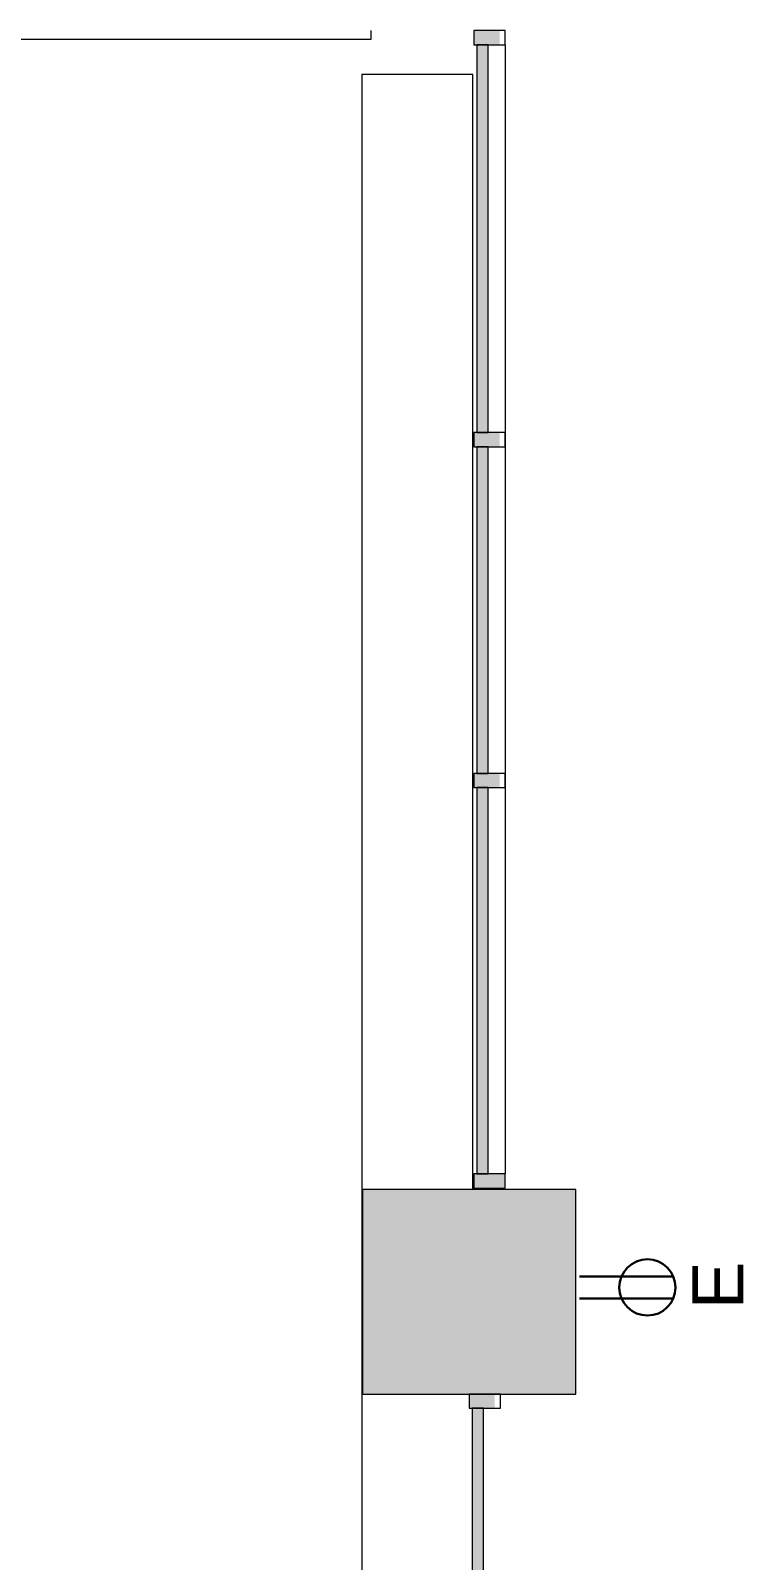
# Model space of a CAD drawing. Header units: inches. Extents: x 385 to 2249, y -1773 to -36.
# Drawn here: x 812.5 to 938, y -1372.2 to -1102.9 of the extents above; entities that cross this region are included whole.
import ezdxf

# ---------------------------------------------------------------- set-up
doc = ezdxf.new("R2010")
doc.units = ezdxf.units.IN
doc.header["$MEASUREMENT"] = 0
for name, color, linetype, lineweight in [('A-ANNO-NOTE', 131, 'Continuous', 30), ('A-COLS', 52, 'Continuous', 13), ('A-DETL', 90, 'Continuous', 9), ('A-GLAZ-CURT', 52, 'Continuous', 13), ('A-GLAZ-CWMG', 51, 'Continuous', 13), ('A-WALL', 113, 'Continuous', 13)]:
    doc.layers.add(name, color=color, linetype=linetype, lineweight=lineweight)
doc.styles.add('Swis721 Lt BT', font='swissl.ttf', dxfattribs={"height": 9})

# ---------------------------------------------------------------- blocks, each defined once
blk = doc.blocks.new('Columns 2 - Columns 2-5065661-Level 7 POWER _ SIGNAL')
at = {"layer": 'A-COLS', "lineweight": 9}
blk.add_hatch(color=7, dxfattribs=at).paths.add_polyline_path([(908.47, -1342.89), (908.47, -1306.89), (870.97, -1306.89), (870.97, -1342.89), (890.36, -1342.89)], flags=0)
at = {"layer": 'A-COLS', "color": 8, "lineweight": 20}
for p, q in [((908.47, -1306.89), (870.97, -1306.89)), ((870.97, -1306.89), (870.97, -1342.89)), ((908.47, -1342.89), (908.47, -1306.89)), ((870.97, -1342.89), (908.47, -1342.89))]:
    blk.add_line(p, q, dxfattribs=at)
blk = doc.blocks.new('System Panel - Glazed 2-5067780-Level 7 POWER _ SIGNAL')
at = {"layer": 'A-GLAZ-CURT', "lineweight": 9}
blk.add_hatch(color=7, dxfattribs=at).paths.add_polyline_path([(-34.13, 2.25), (-34.13, 0.25), (34.13, 0.25), (34.13, 2.25), (32.66, 2.25)], flags=0)
at = {"layer": 'A-GLAZ-CURT', "color": 8, "lineweight": 20}
for p, q in [((34.13, 2.25), (-34.13, 2.25)), ((-34.13, 2.25), (-34.13, 0.25)), ((-34.13, 0.25), (34.13, 0.25)), ((34.13, 0.25), (34.13, 2.25))]:
    blk.add_line(p, q, dxfattribs=at)
blk = doc.blocks.new('Rectangular Mullion - 2_5_ x 5_ rectangular-5019623-Level 7 POWER _ SIGNAL')
at = {"layer": 'A-GLAZ-CWMG', "lineweight": 9}
blk.add_hatch(color=7, dxfattribs=at).paths.add_polyline_path([(0, 1.76), (0, -2.75), (-2.5, -2.75), (-2.5, 1.76), (-1.23, 1.76)], flags=0)
at = {"layer": 'A-GLAZ-CWMG', "color": 8, "lineweight": 20}
for p, q in [((-2.5, 2.75), (0, 2.75)), ((-2.5, -2.75), (-2.5, 2.75)), ((0, 2.75), (0, -2.75)), ((0, -2.75), (-2.5, -2.75))]:
    blk.add_line(p, q, dxfattribs=at)
blk = doc.blocks.new('System Panel - Glazed 2-5026264-Level 7 POWER _ SIGNAL')
at = {"layer": 'A-GLAZ-CURT', "lineweight": 9}
blk.add_hatch(color=7, dxfattribs=at).paths.add_polyline_path([(28.75, 0.25), (28.75, 2.25), (-28.75, 2.25), (-28.75, 0.25), (22.85, 0.25)], flags=0)
at = {"layer": 'A-GLAZ-CURT', "color": 8, "lineweight": 20}
for p, q in [((28.75, 2.25), (-28.75, 2.25)), ((-28.75, 2.25), (-28.75, 0.25)), ((-28.75, 0.25), (28.75, 0.25)), ((28.75, 0.25), (28.75, 2.25))]:
    blk.add_line(p, q, dxfattribs=at)
blk = doc.blocks.new('System Panel - Glazed 2-5043937-Level 7 POWER _ SIGNAL')
at = {"layer": 'A-GLAZ-CURT', "lineweight": 9}
blk.add_hatch(color=7, dxfattribs=at).paths.add_polyline_path([(-34, 2.25), (-34, 0.25), (34, 0.25), (34, 2.25), (-21.23, 2.25)], flags=0)
at = {"layer": 'A-GLAZ-CURT', "color": 8, "lineweight": 20}
for p, q in [((34, 2.25), (-34, 2.25)), ((-34, 2.25), (-34, 0.25)), ((-34, 0.25), (34, 0.25)), ((34, 0.25), (34, 2.25))]:
    blk.add_line(p, q, dxfattribs=at)
blk = doc.blocks.new('Walls 64 - Walls 3-5097530-Level 7 POWER _ SIGNAL')
at = {"layer": 'A-WALL', "lineweight": 9}
for p, q in [((58.33, -2292.62), (38.83, -2292.62)), ((38.83, -2292.74), (38.83, -2736.74)), ((58.34, -2363.49), (58.34, -2295.08)), ((58.34, -2422.12), (58.34, -2365.99)), ((58.34, -2428.12), (58.34, -2425.99)), ((58.34, -2483.49), (58.34, -2430.62)), ((58.34, -2543.49), (58.34, -2485.99)), ((58.34, -2603.49), (58.34, -2545.99)), ((58.34, -2663.49), (58.34, -2605.99)), ((58.34, -2733.99), (58.34, -2665.99)), ((38.83, -2736.74), (40.34, -2736.74))]:
    blk.add_line(p, q, dxfattribs=at)
blk = doc.blocks.new('Walls 70 - Walls 3-5097830-Level 7 POWER _ SIGNAL')
at = {"layer": 'A-WALL', "lineweight": 9}
for p, q in [((58.34, -2292.62), (38.83, -2292.62)), ((38.83, -2292.62), (38.83, -2594.97)), ((58.34, -2488.91), (58.34, -2292.62))]:
    blk.add_line(p, q, dxfattribs=at)
blk = doc.blocks.new('System Panel - Glazed 2-5107946-Level 7 POWER _ SIGNAL')
at = {"layer": 'A-GLAZ-CURT', "lineweight": 9}
blk.add_hatch(color=7, dxfattribs=at).paths.add_polyline_path([(-32.53, 2.11), (-32.53, 0.25), (32.53, 0.25), (32.53, 2.25), (-32.53, 2.25)], flags=0)
at = {"layer": 'A-GLAZ-CURT', "color": 8, "lineweight": 20}
for p, q in [((32.53, 2.25), (-32.53, 2.25)), ((-32.53, 2.25), (-32.53, 0.25)), ((-32.53, 0.25), (32.53, 0.25)), ((32.53, 0.25), (32.53, 2.25))]:
    blk.add_line(p, q, dxfattribs=at)
blk = doc.blocks.new('Rectangular Mullion - 2_5_ x 5_ rectangular-5067085-Level 7 POWER _ SIGNAL')
at = {"layer": 'A-GLAZ-CWMG', "lineweight": 9}
blk.add_hatch(color=7, dxfattribs=at).paths.add_polyline_path([(0, -2.75), (0, 2.75), (-2.5, 2.75), (-2.5, -2.75)], flags=0)
at = {"layer": 'A-GLAZ-CWMG', "color": 8, "lineweight": 20}
for p, q in [((0, 2.75), (-2.5, 2.75)), ((-2.5, 2.75), (-2.5, -2.75)), ((0, -2.75), (0, 2.75)), ((-2.5, -2.75), (0, -2.75))]:
    blk.add_line(p, q, dxfattribs=at)

msp = doc.modelspace()

# ---------------------------------------------------------------- linework, layer by layer
at = {"layer": 'A-ANNO-NOTE'}
for p, q in [((909.12, -1322.22), (925.65, -1322.22)), ((909.12, -1322.22), (925.65, -1322.22)), ((909.12, -1326.05), (925.65, -1326.05))]:
    msp.add_line(p, q, dxfattribs=at)
msp.add_circle((921.08, -1324.13), 4.95, dxfattribs=at)
at = {"layer": 'A-DETL', "lineweight": 13}
msp.add_line((896.05, -1105.39), (896.05, -1304.14), dxfattribs=at)

# ---------------------------------------------------------------- block references
at = {"layer": 'A-COLS', "lineweight": 9}
msp.add_blockref('Columns 2 - Columns 2-5065661-Level 7 POWER _ SIGNAL', (0, 0), dxfattribs=at)
at = {"layer": 'A-GLAZ-CURT', "lineweight": 9, "rotation": 89.99999999999984}
for name, p in [('System Panel - Glazed 2-5067780-Level 7 POWER _ SIGNAL', (893.3, -1139.52)), ('System Panel - Glazed 2-5026264-Level 7 POWER _ SIGNAL', (893.3, -1204.89)), ('System Panel - Glazed 2-5043937-Level 7 POWER _ SIGNAL', (893.3, -1270.14)), ('System Panel - Glazed 2-5107946-Level 7 POWER _ SIGNAL', (892.47, -1377.92))]:
    msp.add_blockref(name, p, dxfattribs=at)
at = {"layer": 'A-GLAZ-CWMG', "lineweight": 9, "extrusion": (0, 0, -1), "rotation": 90.00000000000017}
for p in [(-893.3, -1102.89), (-893.3, -1173.64), (-893.3, -1233.64), (-892.47, -1342.89)]:
    msp.add_blockref('Rectangular Mullion - 2_5_ x 5_ rectangular-5019623-Level 7 POWER _ SIGNAL', p, dxfattribs=at)
at = {"layer": 'A-GLAZ-CWMG', "lineweight": 9, "rotation": 269.9999999999998}
msp.add_blockref('Rectangular Mullion - 2_5_ x 5_ rectangular-5067085-Level 7 POWER _ SIGNAL', (893.3, -1306.64), dxfattribs=at)
at = {"layer": 'A-WALL', "lineweight": 9, "rotation": 89.99999999999991}
msp.add_blockref('Walls 64 - Walls 3-5097530-Level 7 POWER _ SIGNAL', (-1864.28, -1143.22), dxfattribs=at)
at = {"layer": 'A-WALL', "lineweight": 9}
msp.add_blockref('Walls 70 - Walls 3-5097830-Level 7 POWER _ SIGNAL', (832.02, 1182.02), dxfattribs=at)

# ---------------------------------------------------------------- texts
at = {"layer": 'A-ANNO-NOTE', "lineweight": 9, "insert": (928.97, -1327.97), "char_height": 9, "width": 9.393, "attachment_point": 1, "rotation": 90, "style": 'Swis721 Lt BT'}
msp.add_mtext('E', dxfattribs=at)

doc.saveas('drawing.dxf')
